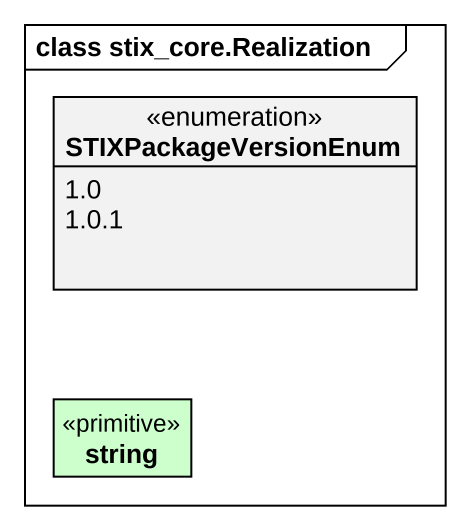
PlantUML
@startuml
mainframe class stix_core.Realization
hide circle
hide empty members
enum STIXPackageVersionEnum {
  1.0
  1.0.1
}
class string <<primitive>> #CCFFCC
@enduml
